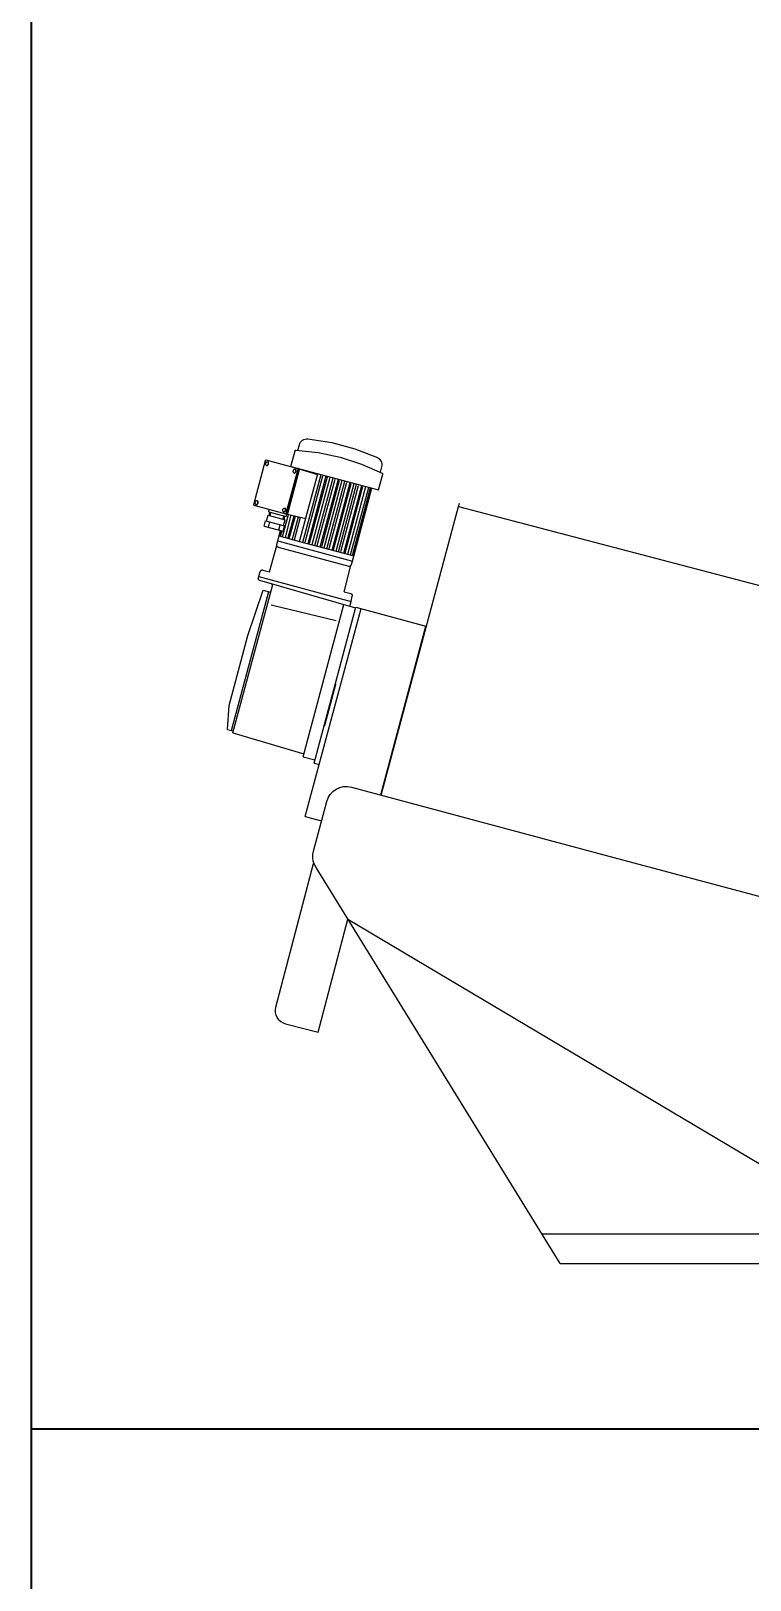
# Model space of a CAD drawing. Extents: x 151310 to 250336, y -70311 to -4848.
# Drawn here: x 223023 to 223843, y -25380 to -23612 of the extents above; entities that cross this region are included whole.
import ezdxf

# ---------------------------------------------------------------- set-up
doc = ezdxf.new("R2010")
doc.units = 0
doc.header["$LTSCALE"] = 300
doc.header["$MEASUREMENT"] = 0
doc.layers.add('1', color=7, linetype='CONTINUOUS')
doc.layers.add('К10', color=7, linetype='CONTINUOUS', lineweight=40, true_color=0x006e00)

msp = doc.modelspace()

# ---------------------------------------------------------------- linework, layer by layer
at = {"layer": '1'}
for p, q in [((223329.4, -24083.1), (223330.2, -24081.7)), ((223330.2, -24081.7), (223331.3, -24080.5)), ((223331.3, -24080.5), (223332.5, -24079.4)), ((223332.5, -24079.4), (223333.9, -24078.6)), ((223333.9, -24078.6), (223335.5, -24078.1)), ((223335.5, -24078.1), (223337.1, -24077.8)), ((223337.1, -24077.8), (223338.7, -24077.9)), ((223338.7, -24077.9), (223365.8, -24082.1)), ((223319, -24109.4), (223323.9, -24091.4)), ((223323.9, -24091.2), (223324.1, -24091)), ((223323.9, -24091.4), (223323.9, -24091.2)), ((223324.1, -24091), (223324.2, -24090.9)), ((223324.2, -24090.9), (223324.4, -24090.7)), ((223324.4, -24090.7), (223324.6, -24090.6)), ((223324.6, -24090.6), (223324.8, -24090.6)), ((223324.8, -24090.6), (223325, -24090.6)), ((223325, -24090.6), (223350.5, -24093.3)), ((223327.2, -24090.7), (223328.9, -24084.6)), ((223328.9, -24084.6), (223329.4, -24083.1)), ((223350.5, -24093.3), (223375.6, -24098.7)), ((223365.8, -24082.1), (223392.3, -24089.2)), ((223375.6, -24098.7), (223399.9, -24106.6)), ((223392.3, -24089.2), (223417.9, -24099.1)), ((223417.9, -24099.1), (223419.3, -24099.9)), ((223276.9, -24152.9), (223290.4, -24102.4)), ((223290.4, -24102.2), (223290.5, -24102.1)), ((223290.4, -24102.3), (223290.4, -24102.2)), ((223290.4, -24102.4), (223290.4, -24102.3)), ((223290.4, -24106.4), (223290.5, -24106)), ((223290.4, -24106.8), (223290.4, -24106.4)), ((223290.5, -24107.2), (223290.4, -24106.8)), ((223290.5, -24102), (223290.6, -24101.9)), ((223290.5, -24102.1), (223290.5, -24102)), ((223290.5, -24106), (223290.6, -24105.6)), ((223290.7, -24107.6), (223290.5, -24107.2)), ((223290.6, -24101.8), (223290.7, -24101.8)), ((223290.6, -24101.9), (223290.6, -24101.8)), ((223290.6, -24105.6), (223290.7, -24105.2)), ((223290.7, -24101.8), (223290.8, -24101.8)), ((223290.7, -24101.8), (223290.7, -24101.8)), ((223290.7, -24105.2), (223290.9, -24104.8)), ((223290.9, -24107.9), (223290.7, -24107.6)), ((223290.8, -24101.8), (223327.2, -24111.5)), ((223290.9, -24104.8), (223291.2, -24104.5)), ((223290.9, -24107.9), (223291.1, -24108.1)), ((223291.1, -24108.1), (223291.4, -24108.3)), ((223291.2, -24104.5), (223291.4, -24104.2)), ((223291.3, -24108.2), (223291.5, -24108.3)), ((223291.4, -24104.2), (223291.8, -24104)), ((223291.4, -24108.3), (223291.7, -24108.3)), ((223291.5, -24108.3), (223291.9, -24108.2)), ((223291.7, -24108.3), (223292, -24108.3)), ((223291.8, -24104), (223292.1, -24103.9)), ((223291.9, -24108.2), (223292.2, -24108.1)), ((223292, -24108.3), (223292.3, -24108.3)), ((223292.1, -24103.9), (223292.4, -24103.8)), ((223292.2, -24108.1), (223292.5, -24107.9)), ((223292.3, -24108.3), (223292.6, -24108.1)), ((223292.4, -24103.8), (223292.7, -24103.9)), ((223292.4, -24103.8), (223292.7, -24103.9)), ((223292.5, -24107.9), (223292.7, -24107.7)), ((223292.6, -24108.1), (223292.9, -24107.9)), ((223292.7, -24103.9), (223293, -24104)), ((223292.7, -24103.9), (223292.9, -24104.1)), ((223292.7, -24107.7), (223293, -24107.4)), ((223293.2, -24104.4), (223292.9, -24104.1)), ((223292.9, -24107.9), (223293.2, -24107.6)), ((223293, -24104), (223293.2, -24104.2)), ((223293, -24107.4), (223293.2, -24107)), ((223293.5, -24104.4), (223293.2, -24104.2)), ((223293.3, -24104.7), (223293.2, -24104.4)), ((223293.2, -24107), (223293.3, -24106.6)), ((223293.2, -24107.6), (223293.4, -24107.2)), ((223293.4, -24105), (223293.3, -24104.7)), ((223293.3, -24106.6), (223293.4, -24106.2)), ((223293.5, -24105.4), (223293.4, -24105)), ((223293.4, -24106.2), (223293.5, -24105.8)), ((223293.4, -24107.2), (223293.6, -24106.8)), ((223293.6, -24104.8), (223293.5, -24104.4)), ((223293.5, -24105.8), (223293.5, -24105.4)), ((223293.7, -24105.1), (223293.6, -24104.8)), ((223293.6, -24106.8), (223293.7, -24106.4)), ((223293.8, -24105.6), (223293.7, -24105.1)), ((223293.7, -24106.4), (223293.8, -24106)), ((223293.8, -24106), (223293.8, -24105.6)), ((223314, -24162.8), (223327.5, -24112.4)), ((223315, -24163.1), (223328.5, -24112.7)), ((223315.6, -24163.2), (223329, -24112.8)), ((223319, -24109.4), (223419.2, -24136.2)), ((223321.9, -24114.4), (223322, -24114)), ((223321.9, -24114.9), (223321.9, -24114.4)), ((223321.9, -24115.3), (223321.9, -24114.9)), ((223322, -24115.7), (223321.9, -24115.3)), ((223322, -24114), (223322.2, -24113.6)), ((223322.1, -24116), (223322, -24115.7)), ((223322.3, -24116.3), (223322.1, -24116)), ((223322.2, -24113.6), (223322.4, -24113.2)), ((223322.3, -24116.3), (223322.6, -24116.5)), ((223322.4, -24113.2), (223322.6, -24112.9)), ((223322.6, -24112.9), (223322.9, -24112.6)), ((223322.6, -24116.5), (223322.8, -24116.7)), ((223322.7, -24116.6), (223323, -24116.7)), ((223322.8, -24116.7), (223323.1, -24116.8)), ((223322.9, -24112.6), (223323.2, -24112.4)), ((223323, -24116.7), (223323.3, -24116.6)), ((223323.1, -24116.8), (223323.4, -24116.8)), ((223323.2, -24112.4), (223323.5, -24112.3)), ((223323.3, -24116.6), (223323.6, -24116.5)), ((223323.4, -24116.8), (223323.8, -24116.7)), ((223323.5, -24112.3), (223323.9, -24112.3)), ((223323.6, -24116.5), (223323.9, -24116.4)), ((223323.8, -24116.7), (223324.1, -24116.5)), ((223323.9, -24112.3), (223324.2, -24112.3)), ((223323.9, -24112.3), (223324.2, -24112.4)), ((223323.9, -24116.4), (223324.2, -24116.1)), ((223324.1, -24116.5), (223324.4, -24116.3)), ((223324.2, -24112.3), (223324.4, -24112.4)), ((223324.2, -24112.4), (223324.4, -24112.6)), ((223324.2, -24116.1), (223324.4, -24115.8)), ((223324.4, -24112.4), (223324.7, -24112.6)), ((223324.6, -24112.8), (223324.4, -24112.6)), ((223324.4, -24115.8), (223324.6, -24115.5)), ((223324.4, -24116.3), (223324.6, -24116)), ((223324.8, -24113.1), (223324.6, -24112.8)), ((223324.6, -24115.5), (223324.8, -24115.1)), ((223324.6, -24116), (223324.9, -24115.6)), ((223324.9, -24112.9), (223324.7, -24112.6)), ((223324.9, -24113.5), (223324.8, -24113.1)), ((223324.8, -24115.1), (223324.9, -24114.7)), ((223325.1, -24113.2), (223324.9, -24112.9)), ((223325, -24113.8), (223324.9, -24113.5)), ((223324.9, -24114.7), (223325, -24114.3)), ((223324.9, -24115.6), (223325, -24115.3)), ((223325, -24114.3), (223325, -24113.8)), ((223325, -24115.3), (223325.2, -24114.8)), ((223325.2, -24113.6), (223325.1, -24113.2)), ((223325.2, -24114), (223325.2, -24113.6)), ((223325.2, -24114.4), (223325.2, -24114)), ((223325.2, -24114.8), (223325.2, -24114.4)), ((223327.2, -24111.5), (223327.3, -24111.6)), ((223327.2, -24111.5), (223349.6, -24118.4)), ((223327.3, -24111.6), (223327.3, -24111.6)), ((223327.4, -24111.7), (223327.3, -24111.6)), ((223327.5, -24111.8), (223327.4, -24111.7)), ((223327.5, -24111.9), (223327.5, -24111.8)), ((223327.5, -24112), (223327.5, -24111.9)), ((223327.5, -24112.1), (223327.5, -24112)), ((223327.5, -24112.3), (223327.5, -24112.1)), ((223327.5, -24112.4), (223327.5, -24112.3)), ((223328.2, -24111.8), (223328.3, -24111.9)), ((223328.3, -24111.9), (223328.4, -24111.9)), ((223328.4, -24112), (223328.4, -24111.9)), ((223328.5, -24112.1), (223328.4, -24112)), ((223328.5, -24112.2), (223328.5, -24112.1)), ((223328.6, -24112.3), (223328.5, -24112.2)), ((223328.5, -24112.6), (223328.6, -24112.4)), ((223328.5, -24112.7), (223328.5, -24112.6)), ((223328.6, -24112.4), (223328.6, -24112.3)), ((223328.7, -24112), (223328.8, -24112)), ((223328.8, -24112), (223328.9, -24112.1)), ((223329, -24112.1), (223328.9, -24112.1)), ((223329, -24112.2), (223329, -24112.1)), ((223329.1, -24112.3), (223329, -24112.2)), ((223329, -24112.8), (223329.1, -24112.7)), ((223329.1, -24112.5), (223329.1, -24112.3)), ((223329.1, -24112.6), (223329.1, -24112.5)), ((223329.1, -24112.7), (223329.1, -24112.6)), ((223399.9, -24106.6), (223423.4, -24116.9)), ((223419.3, -24099.9), (223420.6, -24100.9)), ((223421.6, -24102.1), (223420.6, -24100.9)), ((223421.4, -24116), (223423, -24109.9)), ((223422.5, -24103.5), (223421.6, -24102.1)), ((223423, -24105), (223422.5, -24103.5)), ((223423.3, -24106.6), (223423, -24105)), ((223423, -24109.9), (223423.3, -24108.3)), ((223423.3, -24108.3), (223423.3, -24106.6)), ((223423.4, -24116.9), (223423.6, -24117.1)), ((223423.6, -24117.1), (223423.7, -24117.2)), ((223423.9, -24117.4), (223423.7, -24117.2)), ((223329.2, -24194.8), (223349.8, -24117.6)), ((223332.9, -24195.7), (223353.6, -24118.6)), ((223335.5, -24195.6), (223355.8, -24120)), ((223338.9, -24197.3), (223359.6, -24120.2)), ((223340.6, -24197), (223360.9, -24121.3)), ((223343.4, -24198.5), (223364.1, -24121.4)), ((223346.7, -24199.5), (223367.4, -24122.3)), ((223349.3, -24199.4), (223369.6, -24123.7)), ((223352.7, -24201.1), (223373.4, -24123.9)), ((223354.4, -24200.7), (223374.6, -24125.1)), ((223357.2, -24202.3), (223377.8, -24125.1)), ((223360.2, -24203.2), (223380.9, -24126)), ((223362.8, -24203.1), (223383.1, -24127.4)), ((223366.2, -24204.8), (223386.9, -24127.6)), ((223367.9, -24204.4), (223388.1, -24128.8)), ((223370.7, -24206), (223391.3, -24128.8)), ((223373.5, -24206.6), (223394.1, -24129.5)), ((223376.1, -24206.5), (223396.4, -24130.9)), ((223379.5, -24208.2), (223400.2, -24131.1)), ((223381.2, -24207.9), (223401.4, -24132.2)), ((223384, -24209.4), (223404.6, -24132.3)), ((223387.3, -24210.3), (223408, -24133.2)), ((223389.5, -24210.9), (223410.1, -24133.8)), ((223389.5, -24217.3), (223411.7, -24134.2)), ((223390.7, -24211.2), (223411.3, -24134.1)), ((223419.2, -24136.2), (223424, -24118.3)), ((223424, -24117.6), (223423.9, -24117.4)), ((223424, -24117.8), (223424, -24117.6)), ((223424, -24118), (223424, -24117.8)), ((223424, -24118.3), (223424, -24118)), ((223278.5, -24150.5), (223278.6, -24150.1)), ((223278.5, -24150.9), (223278.5, -24150.5)), ((223278.5, -24151.3), (223278.5, -24150.9)), ((223278.6, -24151.7), (223278.5, -24151.3)), ((223278.6, -24150.1), (223278.8, -24149.7)), ((223278.7, -24152.1), (223278.6, -24151.7)), ((223278.9, -24152.4), (223278.7, -24152.1)), ((223278.8, -24149.7), (223279, -24149.3)), ((223278.9, -24152.4), (223279.2, -24152.6)), ((223279, -24149.3), (223279.2, -24149)), ((223279.2, -24149), (223279.5, -24148.7)), ((223279.2, -24152.6), (223279.4, -24152.8)), ((223279.3, -24152.7), (223279.6, -24152.8)), ((223279.5, -24148.7), (223279.8, -24148.5)), ((223279.6, -24152.8), (223279.9, -24152.7)), ((223279.8, -24148.5), (223280.1, -24148.4)), ((223279.9, -24152.7), (223280.2, -24152.6)), ((223280.1, -24148.4), (223280.5, -24148.3)), ((223280.2, -24152.6), (223280.5, -24152.4)), ((223280.4, -24152.8), (223280.7, -24152.6)), ((223280.5, -24148.3), (223280.8, -24148.4)), ((223280.5, -24148.3), (223280.8, -24148.4)), ((223280.5, -24152.4), (223280.8, -24152.2)), ((223280.7, -24152.6), (223281, -24152.4)), ((223280.8, -24148.4), (223281, -24148.6)), ((223280.8, -24148.4), (223281.1, -24148.5)), ((223280.8, -24152.2), (223281, -24151.9)), ((223281.2, -24148.9), (223281, -24148.6)), ((223281, -24151.9), (223281.2, -24151.5)), ((223281, -24152.4), (223281.2, -24152.1)), ((223281.1, -24148.5), (223281.3, -24148.7)), ((223281.4, -24149.2), (223281.2, -24148.9)), ((223281.2, -24151.5), (223281.4, -24151.1)), ((223281.2, -24152.1), (223281.5, -24151.7)), ((223281.5, -24148.9), (223281.3, -24148.7)), ((223281.5, -24149.5), (223281.4, -24149.2)), ((223281.4, -24151.1), (223281.5, -24150.7)), ((223281.7, -24149.3), (223281.5, -24148.9)), ((223281.6, -24149.9), (223281.5, -24149.5)), ((223281.5, -24150.7), (223281.6, -24150.3)), ((223281.5, -24151.7), (223281.7, -24151.3)), ((223281.6, -24150.3), (223281.6, -24149.9)), ((223281.8, -24149.6), (223281.7, -24149.3)), ((223281.7, -24151.3), (223281.8, -24150.9)), ((223281.9, -24150), (223281.8, -24149.6)), ((223281.8, -24150.5), (223281.9, -24150)), ((223281.8, -24150.9), (223281.8, -24150.5)), ((223510.6, -24154.9), (223511.6, -24151.2)), ((223276.8, -24153), (223276.8, -24152.9)), ((223276.8, -24153.2), (223276.8, -24153)), ((223276.8, -24153.3), (223276.8, -24153.2)), ((223276.8, -24153.4), (223276.8, -24153.3)), ((223276.8, -24153.5), (223276.8, -24153.4)), ((223276.8, -24153.6), (223276.8, -24153.5)), ((223276.8, -24153.7), (223276.8, -24153.6)), ((223276.8, -24153.6), (223276.8, -24153.6)), ((223276.8, -24153.7), (223276.9, -24153.7)), ((223276.9, -24153.7), (223313.3, -24163.4)), ((223279.4, -24152.8), (223279.7, -24152.8)), ((223279.7, -24152.8), (223280.1, -24152.8)), ((223280.1, -24152.8), (223280.4, -24152.8)), ((223291.5, -24171.7), (223293.2, -24165)), ((223293.2, -24165), (223312.5, -24170.2)), ((223293.9, -24161.2), (223294.6, -24158.4)), ((223293.9, -24161.2), (223313.9, -24166.6)), ((223294.4, -24165.3), (223295.3, -24161.6)), ((223295.5, -24165.6), (223296.5, -24161.9)), ((223309.6, -24189.5), (223316.4, -24164.1)), ((223310, -24158.9), (223310.1, -24158.5)), ((223310, -24159.3), (223310, -24158.9)), ((223310, -24159.8), (223310, -24159.3)), ((223310.1, -24160.2), (223310, -24159.8)), ((223310.1, -24158.5), (223310.3, -24158.1)), ((223310.2, -24160.5), (223310.1, -24160.2)), ((223310.4, -24160.8), (223310.2, -24160.5)), ((223310.3, -24158.1), (223310.5, -24157.7)), ((223310.3, -24169.6), (223311.3, -24165.9)), ((223310.4, -24160.8), (223310.6, -24161)), ((223310.5, -24157.7), (223310.7, -24157.4)), ((223310.6, -24161), (223310.9, -24161.2)), ((223310.7, -24157.4), (223311, -24157.1)), ((223310.7, -24176.9), (223312.5, -24170.2)), ((223310.8, -24161.1), (223311.1, -24161.2)), ((223310.9, -24161.2), (223311.2, -24161.3)), ((223311, -24157.1), (223311.3, -24156.9)), ((223311.1, -24161.2), (223311.4, -24161.1)), ((223311.2, -24161.3), (223311.5, -24161.3)), ((223311.3, -24156.9), (223311.6, -24156.8)), ((223311.4, -24161.1), (223311.7, -24161)), ((223311.4, -24169.9), (223312.4, -24166.2)), ((223311.5, -24161.3), (223311.8, -24161.2)), ((223311.6, -24156.8), (223311.9, -24156.8)), ((223311.7, -24161), (223312, -24160.9)), ((223311.8, -24161.2), (223312.1, -24161)), ((223311.9, -24156.8), (223312.2, -24156.8)), ((223312, -24156.8), (223312.2, -24156.9)), ((223312, -24160.9), (223312.3, -24160.6)), ((223312.1, -24161), (223312.4, -24160.8)), ((223312.2, -24156.8), (223312.5, -24156.9)), ((223312.2, -24156.9), (223312.5, -24157.1)), ((223312.3, -24160.6), (223312.5, -24160.3)), ((223312.4, -24160.8), (223312.7, -24160.5)), ((223312.5, -24156.9), (223312.8, -24157.1)), ((223312.7, -24157.3), (223312.5, -24157.1)), ((223312.5, -24160.3), (223312.7, -24159.9)), ((223312.9, -24157.6), (223312.7, -24157.3)), ((223312.7, -24159.9), (223312.9, -24159.6)), ((223312.7, -24160.5), (223312.9, -24160.1)), ((223313, -24157.4), (223312.8, -24157.1)), ((223313, -24158), (223312.9, -24157.6)), ((223312.9, -24159.6), (223313, -24159.2)), ((223312.9, -24160.1), (223313.1, -24159.8)), ((223312.9, -24190.4), (223319.7, -24164.9)), ((223313.2, -24157.7), (223313, -24157.4)), ((223313, -24158.3), (223313, -24158)), ((223313, -24158.7), (223313, -24158.3)), ((223313, -24159.2), (223313, -24158.7)), ((223313.1, -24159.8), (223313.2, -24159.3)), ((223313.3, -24158.1), (223313.2, -24157.7)), ((223313.2, -24159.3), (223313.3, -24158.9)), ((223313.3, -24158.5), (223313.3, -24158.1)), ((223313.3, -24158.9), (223313.3, -24158.5)), ((223313.3, -24163.4), (223313.4, -24163.4)), ((223313.3, -24163.4), (223336.1, -24168.7)), ((223313.4, -24163.4), (223313.5, -24163.4)), ((223313.5, -24163.4), (223313.6, -24163.4)), ((223313.6, -24163.4), (223313.7, -24163.3)), ((223313.7, -24163.3), (223313.8, -24163.2)), ((223313.7, -24163.3), (223313.7, -24163.3)), ((223313.8, -24163.2), (223313.9, -24163.1)), ((223313.9, -24163.1), (223314, -24163)), ((223313.9, -24166.6), (223314.6, -24163.8)), ((223314, -24163), (223314, -24162.8)), ((223314.3, -24163.7), (223314.4, -24163.7)), ((223314.4, -24163.7), (223314.5, -24163.7)), ((223314.5, -24163.7), (223314.6, -24163.7)), ((223314.6, -24163.7), (223314.7, -24163.6)), ((223314.7, -24163.6), (223314.8, -24163.6)), ((223314.8, -24163.6), (223314.9, -24163.5)), ((223314.9, -24163.4), (223315, -24163.2)), ((223314.9, -24163.5), (223314.9, -24163.4)), ((223314.9, -24163.8), (223315, -24163.8)), ((223315, -24163.2), (223315, -24163.1)), ((223315, -24163.8), (223315.1, -24163.8)), ((223315.1, -24163.8), (223315.2, -24163.7)), ((223315.1, -24163.8), (223315.1, -24163.8)), ((223315.2, -24163.7), (223315.3, -24163.6)), ((223315.3, -24163.6), (223315.4, -24163.5)), ((223315.4, -24163.5), (223315.5, -24163.4)), ((223315.5, -24163.3), (223315.6, -24163.2)), ((223315.5, -24163.4), (223315.5, -24163.3)), ((223316.1, -24190.5), (223322.8, -24165.6)), ((223317.4, -24191.6), (223324.3, -24166)), ((223321.2, -24191.8), (223327.9, -24166.8)), ((223323.4, -24193.2), (223330.3, -24167.4)), ((223422.1, -24484.5), (223510.6, -24154.9)), ((223510.6, -24154.9), (224356.3, -24377.6)), ((223288.7, -24177.3), (223290.3, -24171.4)), ((223288.7, -24177.3), (223310.3, -24183.1)), ((223290.3, -24171.4), (223311.8, -24177.2)), ((223293.6, -24178.6), (223295.2, -24172.7)), ((223304.2, -24194.4), (223307.4, -24182.3)), ((223305.4, -24181.8), (223307, -24175.9)), ((223306.2, -24188.6), (223307.8, -24182.4)), ((223307.4, -24188.9), (223309.1, -24182.8)), ((223310.3, -24183.1), (223311.8, -24177.2)), ((223294.9, -24229.7), (223303.2, -24199.7)), ((223303.1, -24199), (223303.2, -24198.6)), ((223303.2, -24199.5), (223303.1, -24199)), ((223303.2, -24198.6), (223304.2, -24194.4)), ((223303.3, -24199.9), (223303.2, -24199.5)), ((223303.5, -24200.3), (223303.3, -24199.9)), ((223303.7, -24200.7), (223303.5, -24200.3)), ((223303.7, -24200.7), (223304.1, -24201)), ((223304.1, -24201), (223304.4, -24201.2)), ((223304.2, -24194.4), (223389.5, -24217.3)), ((223304.4, -24201.2), (223304.8, -24201.4)), ((223304.8, -24201.4), (223385.5, -24223)), ((223305.8, -24188.5), (223329.2, -24194.8)), ((223329.2, -24194.8), (223391.1, -24211.3)), ((223380, -24252.5), (223387.7, -24222.4)), ((223385.5, -24223), (223385.9, -24223)), ((223385.9, -24223), (223386.4, -24223)), ((223386.4, -24223), (223386.8, -24222.9)), ((223386.8, -24222.9), (223387.2, -24222.7)), ((223387.2, -24222.7), (223387.6, -24222.5)), ((223387.6, -24222.5), (223387.9, -24222.2)), ((223387.9, -24222.2), (223388.1, -24221.8)), ((223388.1, -24221.8), (223388.3, -24221.4)), ((223388.3, -24221.4), (223389.5, -24217.3)), ((223282, -24237.3), (223282.1, -24237)), ((223282, -24237.7), (223282, -24237.3)), ((223282.1, -24238.1), (223282, -24237.7)), ((223282.1, -24237), (223282.6, -24235.1)), ((223282.3, -24238.4), (223282.1, -24238.1)), ((223282.5, -24238.7), (223282.3, -24238.4)), ((223282.5, -24238.7), (223282.7, -24239)), ((223282.6, -24235.1), (223284.3, -24229.2)), ((223282.6, -24235.1), (223387.9, -24263.3)), ((223282.7, -24239), (223283.1, -24239.2)), ((223283.1, -24239.2), (223283.4, -24239.3)), ((223283.4, -24239.3), (223393, -24270.7)), ((223284.3, -24229.2), (223284.5, -24228.8)), ((223284.5, -24228.8), (223284.7, -24228.4)), ((223284.7, -24228.4), (223285.1, -24228.1)), ((223285.1, -24228.1), (223285.4, -24227.8)), ((223285.4, -24227.8), (223285.8, -24227.6)), ((223285.8, -24227.6), (223286.3, -24227.5)), ((223286.3, -24227.5), (223286.7, -24227.5)), ((223286.7, -24227.5), (223287.1, -24227.6)), ((223287.1, -24227.6), (223294.9, -24229.7)), ((223251.4, -24410.8), (223293.9, -24252.1)), ((223253.1, -24413.4), (223298.1, -24245.5)), ((223270, -24302.1), (223287.6, -24250.4)), ((223287.6, -24250.4), (223296.1, -24252.7)), ((223296.8, -24243.1), (223297.1, -24243.3)), ((223297.1, -24243.3), (223297.4, -24243.5)), ((223297.4, -24243.5), (223297.7, -24243.7)), ((223297.9, -24244), (223297.7, -24243.7)), ((223298, -24244.4), (223297.9, -24244)), ((223298.1, -24244.7), (223298, -24244.4)), ((223298.1, -24245.1), (223298.1, -24244.7)), ((223298.1, -24245.5), (223298.1, -24245.1)), ((223380, -24252.5), (223387.7, -24254.5)), ((223387.7, -24254.5), (223388.1, -24254.7)), ((223387.9, -24263.3), (223389.3, -24257.3)), ((223388.1, -24254.7), (223388.5, -24254.9)), ((223388.5, -24254.9), (223388.8, -24255.2)), ((223389.1, -24255.6), (223388.8, -24255.2)), ((223389.3, -24256), (223389.1, -24255.6)), ((223389.4, -24256.4), (223389.3, -24256)), ((223389.3, -24257.3), (223389.4, -24256.9)), ((223389.4, -24256.9), (223389.4, -24256.4)), ((223296.6, -24267.2), (223370.7, -24285)), ((223333.2, -24440.7), (223379.8, -24266.9)), ((223335.6, -24508.9), (223399.2, -24271.6)), ((223345.6, -24448), (223393.2, -24270)), ((223386.4, -24269), (223387.9, -24263.3)), ((223393.2, -24270), (223473.3, -24291.5)), ((223421.7, -24484.3), (223473.3, -24291.5)), ((223248.6, -24382), (223270, -24302.1)), ((223357.8, -24405.2), (223370.5, -24357.7)), ((223369.8, -24357.5), (223370.5, -24357.7)), ((223246.8, -24409.6), (223248.6, -24382)), ((223246.8, -24409.6), (223251.4, -24410.8)), ((223251.4, -24410.8), (223253.6, -24411.4)), ((223253.1, -24413.4), (223334.1, -24437.4)), ((223357.1, -24405), (223357.8, -24405.2)), ((223333.2, -24440.7), (223346.5, -24444.3)), ((223345.6, -24448), (223351.5, -24449.6)), ((223360.1, -24491.6), (223361.7, -24487.4)), ((223361.7, -24487.4), (223364.1, -24483.6)), ((223364.1, -24483.6), (223367.2, -24480.3)), ((223367.2, -24480.3), (223370.8, -24477.6)), ((223370.8, -24477.6), (223374.9, -24475.8)), ((223374.9, -24475.8), (223379.3, -24474.8)), ((223379.3, -24474.8), (223383.8, -24474.6)), ((223383.8, -24474.6), (223388.3, -24475.3)), ((223388.3, -24475.3), (223703.3, -24559.8)), ((223344.9, -24548.3), (223360.1, -24491.6)), ((223335.6, -24508.9), (223354.1, -24513.9)), ((223344.2, -24552.2), (223344.9, -24548.3)), ((223344.2, -24556.1), (223344.2, -24552.2)), ((223344.8, -24559.9), (223344.2, -24556.1)), ((223302.1, -24726.7), (223345.1, -24562.7)), ((223346.1, -24563.6), (223344.8, -24559.9)), ((223348, -24567), (223346.1, -24563.6)), ((223626.6, -25019.1), (223348, -24567)), ((223703.3, -24559.8), (224597.8, -24799.4)), ((223350.2, -24755.2), (223384.2, -24625.9)), ((223384.2, -24625.9), (223973.6, -24976.5)), ((223301.6, -24729.7), (223302.1, -24726.7)), ((223301.7, -24732.7), (223301.6, -24729.7)), ((223302.4, -24735.6), (223301.7, -24732.7)), ((223303.7, -24738.3), (223302.4, -24735.6)), ((223305.4, -24740.8), (223303.7, -24738.3)), ((223305.4, -24740.8), (223307.6, -24742.8)), ((223307.6, -24742.8), (223310.2, -24744.4)), ((223310.2, -24744.4), (223313, -24745.5)), ((223313, -24745.5), (223350.2, -24755.2)), ((223605.7, -24985.3), (224943.3, -24985.3)), ((223626.6, -25019.1), (224943.3, -25019.1))]:
    msp.add_line(p, q, dxfattribs=at)
at = {"layer": 'К10', "ltscale": 0.4}
for p, q in [((223022.7, -23529.7), (223022.7, -27148.5)), ((224866.5, -25208.1), (223022.7, -25208.1))]:
    msp.add_line(p, q, dxfattribs=at)

doc.saveas('drawing.dxf')
